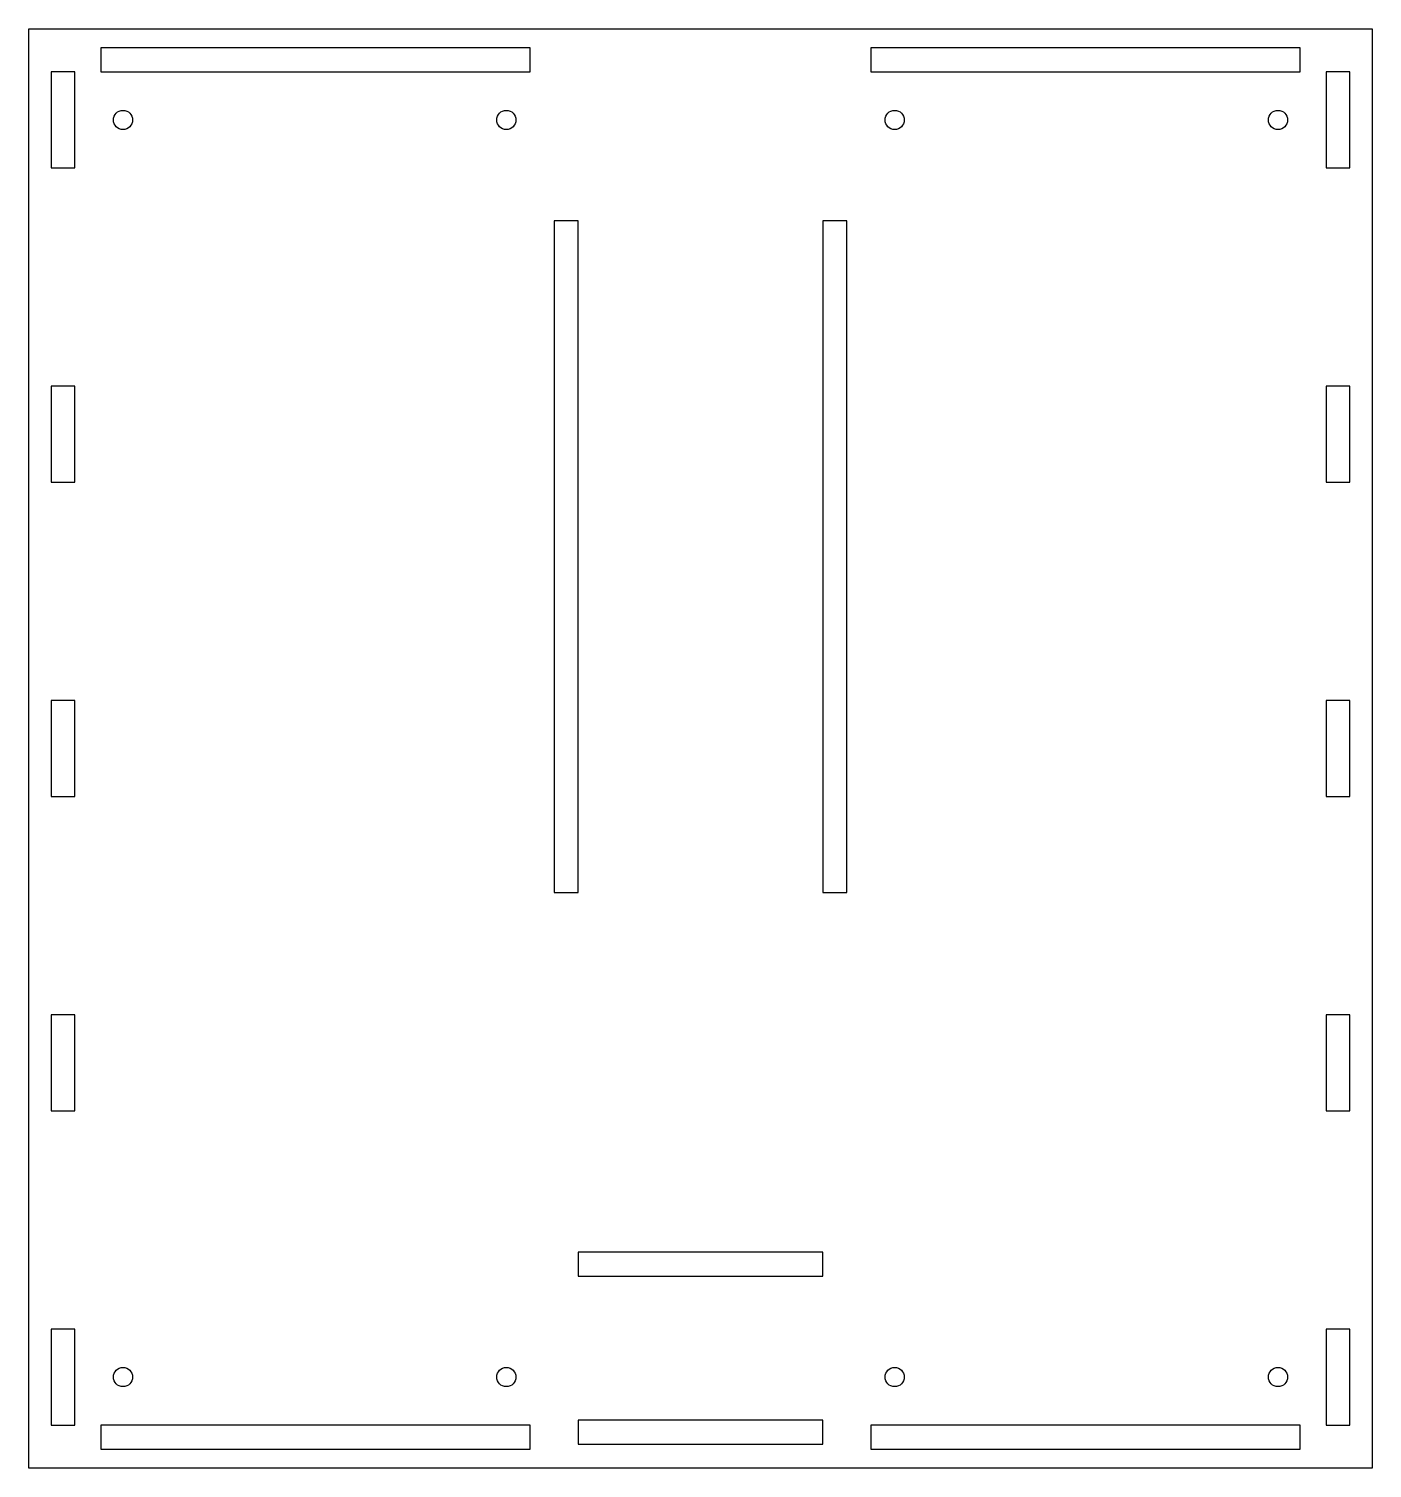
# Model space of a CAD drawing. Header units: millimetres. Extents: x -140 to 140, y -150 to 150.
import ezdxf

# ---------------------------------------------------------------- set-up
doc = ezdxf.new("R2010")
doc.units = ezdxf.units.MM
doc.layers.get('0').update_dxf_attribs({"linetype": 'CONTINUOUS'})

msp = doc.modelspace()

# ---------------------------------------------------------------- linework, layer by layer
for points in [[(-140, -150), (-140, 150), (140, 150), (140, -150)], [(-125, 146), (-125, 141), (-35.47, 141), (-35.47, 146)], [(125, 141), (125, 146), (35.47, 146), (35.47, 141)], [(-130.37, 141), (-135.37, 141), (-135.37, 121), (-130.37, 121)], [(135.37, 141), (130.37, 141), (130.37, 121), (135.37, 121)], [(-30.47, -30), (-25.47, -30), (-25.47, 110), (-30.47, 110)], [(30.47, 110), (25.47, 110), (25.47, -30), (30.47, -30)], [(-130.37, 75.5), (-135.37, 75.5), (-135.37, 55.5), (-130.37, 55.5)], [(135.37, 75.5), (130.37, 75.5), (130.37, 55.5), (135.37, 55.5)], [(-130.37, 10), (-135.37, 10), (-135.37, -10), (-130.37, -10)], [(135.37, 10), (130.37, 10), (130.37, -10), (135.37, -10)], [(-130.37, -55.5), (-135.37, -55.5), (-135.37, -75.5), (-130.37, -75.5)], [(135.37, -55.5), (130.37, -55.5), (130.37, -75.5), (135.37, -75.5)], [(25.47, -110), (25.47, -105), (-25.47, -105), (-25.47, -110)], [(-130.37, -121), (-135.37, -121), (-135.37, -141), (-130.37, -141)], [(135.37, -121), (130.37, -121), (130.37, -141), (135.37, -141)], [(25.47, -145), (25.47, -140), (-25.47, -140), (-25.47, -145)], [(-125, -141), (-125, -146), (-35.47, -146), (-35.47, -141)], [(125, -146), (125, -141), (35.47, -141), (35.47, -146)]]:
    msp.add_lwpolyline(points, close=True)
for centre in [(-120.37, 131), (-40.47, 131), (40.47, 131), (120.37, 131), (-120.37, -131), (-40.47, -131), (40.47, -131), (120.37, -131)]:
    msp.add_circle(centre, 2)

doc.saveas('drawing.dxf')
